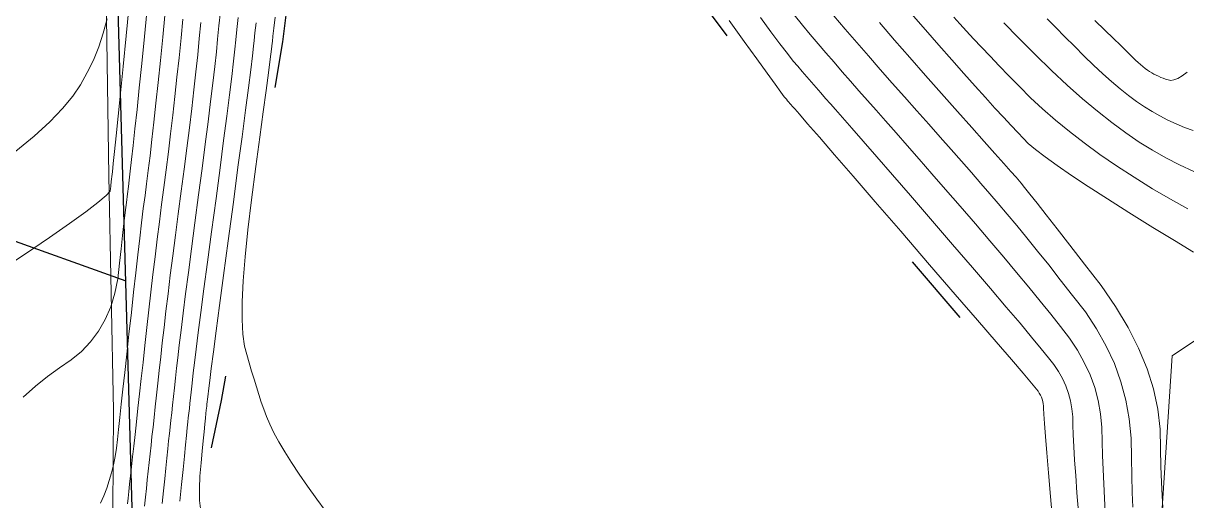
# Model space of a CAD drawing. Extents: x -19176 to -17597, y 5652440 to 5654285.
# Drawn here: x -18173.95 to -18158.04, y 5653012.75 to 5653019.28 of the extents above; entities that cross this region are included whole.
import ezdxf

# ---------------------------------------------------------------- set-up
doc = ezdxf.new("R2010")
doc.units = 0
doc.header["$LTSCALE"] = 5
doc.linetypes.add('foc-TOPO', pattern=[1, 0.2, -0.8])
doc.layers.add('C-TOPO-MAJR', color=7, linetype='Continuous', lineweight=15, true_color=0xd3aa5f)
doc.layers.add('C-TOPO-MINR', color=7, linetype='Continuous', lineweight=13, true_color=0xe9d5af)
for name, color, linetype in [('F-RW', 190, 'Continuous'), ('L-TITLEDB', 4, 'Continuous'), ('T-LOW-AREA', 48, 'foc-TOPO')]:
    doc.layers.add(name, color=color, linetype=linetype)
doc.layers.add('T-ELEVATION', color=48, linetype='Continuous', lineweight=18)

msp = doc.modelspace()

# ---------------------------------------------------------------- linework, layer by layer
at = {"layer": 'C-TOPO-MAJR', "flags": 128}
for points in [[(-18172.523, 5653012.711), (-18172.515, 5653012.788), (-18172.506, 5653012.877), (-18172.495, 5653012.978), (-18172.482, 5653013.09), (-18172.468, 5653013.214), (-18172.453, 5653013.351), (-18172.436, 5653013.499), (-18172.418, 5653013.659), (-18172.399, 5653013.831), (-18172.379, 5653014.015), (-18172.357, 5653014.211), (-18172.334, 5653014.42), (-18172.31, 5653014.64), (-18172.285, 5653014.873), (-18172.259, 5653015.118), (-18172.231, 5653015.361), (-18172.204, 5653015.604), (-18172.175, 5653015.845), (-18172.146, 5653016.085), (-18172.117, 5653016.324), (-18172.086, 5653016.562), (-18172.056, 5653016.798), (-18172.024, 5653017.034), (-18171.993, 5653017.274), (-18171.963, 5653017.518), (-18171.933, 5653017.766), (-18171.903, 5653018.019), (-18171.874, 5653018.277), (-18171.846, 5653018.539), (-18171.818, 5653018.805), (-18171.791, 5653019.075), (-18171.764, 5653019.334)], [(-18169.934, 5653012.774), (-18170.061, 5653012.951), (-18170.176, 5653013.117), (-18170.28, 5653013.273), (-18170.372, 5653013.42), (-18170.453, 5653013.556), (-18170.521, 5653013.682), (-18170.579, 5653013.799), (-18170.624, 5653013.905), (-18170.659, 5653014.002), (-18170.693, 5653014.101), (-18170.726, 5653014.202), (-18170.76, 5653014.306), (-18170.793, 5653014.413), (-18170.827, 5653014.523), (-18170.86, 5653014.635), (-18170.892, 5653014.749), (-18170.925, 5653014.866), (-18170.946, 5653015.026), (-18170.956, 5653015.227), (-18170.953, 5653015.47), (-18170.939, 5653015.756), (-18170.914, 5653016.083), (-18170.876, 5653016.452), (-18170.827, 5653016.864), (-18170.766, 5653017.317), (-18170.713, 5653017.718), (-18170.667, 5653018.065), (-18170.628, 5653018.358), (-18170.596, 5653018.599), (-18170.571, 5653018.787), (-18170.554, 5653018.921), (-18170.544, 5653019.002), (-18170.541, 5653019.029), (-18170.534, 5653019.098), (-18170.522, 5653019.208), (-18170.505, 5653019.358)], [(-18164.297, 5653019.313), (-18164.093, 5653019.029), (-18163.921, 5653018.789), (-18163.78, 5653018.593), (-18163.671, 5653018.442), (-18163.593, 5653018.335), (-18163.546, 5653018.273), (-18163.531, 5653018.255), (-18163.516, 5653018.237), (-18163.5, 5653018.218), (-18163.484, 5653018.2), (-18163.468, 5653018.181), (-18163.452, 5653018.163), (-18163.435, 5653018.144), (-18163.418, 5653018.125), (-18163.401, 5653018.106), (-18163.337, 5653018.032), (-18163.225, 5653017.903), (-18163.065, 5653017.719), (-18162.858, 5653017.48), (-18162.604, 5653017.186), (-18162.302, 5653016.838), (-18161.953, 5653016.434), (-18161.557, 5653015.975), (-18161.207, 5653015.571), (-18160.905, 5653015.22), (-18160.649, 5653014.924), (-18160.44, 5653014.681), (-18160.279, 5653014.493), (-18160.164, 5653014.358), (-18160.097, 5653014.278), (-18160.076, 5653014.251), (-18160.058, 5653014.224), (-18160.042, 5653014.196), (-18160.029, 5653014.168), (-18160.019, 5653014.139), (-18160.01, 5653014.109), (-18160.005, 5653014.078), (-18160.002, 5653014.047), (-18160.001, 5653014.016), (-18159.996, 5653013.936), (-18159.987, 5653013.807), (-18159.973, 5653013.631), (-18159.955, 5653013.406), (-18159.932, 5653013.133), (-18159.905, 5653012.811), (-18159.873, 5653012.442)], [(-18161.809, 5653019.41), (-18161.615, 5653019.186), (-18161.43, 5653018.975), (-18161.254, 5653018.776), (-18161.088, 5653018.589), (-18160.934, 5653018.417), (-18160.793, 5653018.26), (-18160.664, 5653018.118), (-18160.548, 5653017.992), (-18160.445, 5653017.88), (-18160.354, 5653017.783), (-18160.275, 5653017.702), (-18160.209, 5653017.635), (-18160.111, 5653017.551), (-18159.98, 5653017.45), (-18159.816, 5653017.332), (-18159.619, 5653017.197), (-18159.39, 5653017.045), (-18159.128, 5653016.876), (-18158.833, 5653016.69), (-18158.505, 5653016.486), (-18158.211, 5653016.306), (-18157.949, 5653016.15)], [(-18169.82, 5653012.619), (-18169.934, 5653012.774)]]:
    msp.add_lwpolyline(points, dxfattribs=at)
at = {"layer": 'C-TOPO-MINR', "flags": 128}
for points in [[(-18174.3, 5653015.873), (-18173.917, 5653016.127), (-18173.589, 5653016.35), (-18173.314, 5653016.54), (-18173.094, 5653016.699), (-18172.928, 5653016.826), (-18172.816, 5653016.921), (-18172.759, 5653016.984), (-18172.755, 5653017.016), (-18172.752, 5653017.045), (-18172.749, 5653017.072), (-18172.746, 5653017.096), (-18172.744, 5653017.119), (-18172.741, 5653017.139), (-18172.739, 5653017.156), (-18172.737, 5653017.171), (-18172.736, 5653017.184), (-18172.729, 5653017.248), (-18172.717, 5653017.361), (-18172.7, 5653017.526), (-18172.678, 5653017.74), (-18172.651, 5653018.005), (-18172.619, 5653018.321), (-18172.582, 5653018.687), (-18172.54, 5653019.103), (-18172.503, 5653019.476)], [(-18173.948, 5653014.166), (-18173.78, 5653014.316), (-18173.616, 5653014.451), (-18173.453, 5653014.57), (-18173.294, 5653014.675), (-18173.151, 5653014.793), (-18173.026, 5653014.924), (-18172.917, 5653015.069), (-18172.826, 5653015.228), (-18172.752, 5653015.4), (-18172.695, 5653015.586), (-18172.654, 5653015.785), (-18172.631, 5653015.998), (-18172.61, 5653016.195), (-18172.59, 5653016.376), (-18172.571, 5653016.542), (-18172.554, 5653016.692), (-18172.538, 5653016.826), (-18172.523, 5653016.944), (-18172.51, 5653017.047), (-18172.498, 5653017.134), (-18172.484, 5653017.256), (-18172.466, 5653017.413), (-18172.444, 5653017.606), (-18172.42, 5653017.833), (-18172.392, 5653018.096), (-18172.362, 5653018.393), (-18172.328, 5653018.726), (-18172.291, 5653019.094), (-18172.257, 5653019.429)], [(-18172.047, 5653012.712), (-18172.03, 5653012.887), (-18172.014, 5653013.049), (-18171.999, 5653013.198), (-18171.985, 5653013.335), (-18171.972, 5653013.46), (-18171.96, 5653013.571), (-18171.949, 5653013.671), (-18171.939, 5653013.757), (-18171.929, 5653013.851), (-18171.917, 5653013.952), (-18171.905, 5653014.059), (-18171.893, 5653014.174), (-18171.879, 5653014.296), (-18171.865, 5653014.426), (-18171.851, 5653014.562), (-18171.835, 5653014.705), (-18171.815, 5653014.878), (-18171.791, 5653015.082), (-18171.762, 5653015.315), (-18171.728, 5653015.579), (-18171.69, 5653015.872), (-18171.648, 5653016.196), (-18171.601, 5653016.55), (-18171.55, 5653016.933), (-18171.502, 5653017.291), (-18171.459, 5653017.622), (-18171.421, 5653017.927), (-18171.386, 5653018.205), (-18171.356, 5653018.458), (-18171.33, 5653018.684), (-18171.308, 5653018.884), (-18171.291, 5653019.057), (-18171.272, 5653019.24), (-18171.252, 5653019.432)], [(-18174.049, 5653017.528), (-18173.799, 5653017.734), (-18173.586, 5653017.928), (-18173.409, 5653018.11), (-18173.269, 5653018.279), (-18173.166, 5653018.436), (-18173.072, 5653018.601), (-18172.989, 5653018.773), (-18172.916, 5653018.954), (-18172.853, 5653019.142), (-18172.8, 5653019.338)], [(-18172.891, 5653012.72), (-18172.847, 5653012.82), (-18172.807, 5653012.923), (-18172.771, 5653013.028), (-18172.74, 5653013.135), (-18172.713, 5653013.244), (-18172.691, 5653013.356), (-18172.673, 5653013.47), (-18172.66, 5653013.587), (-18172.645, 5653013.726), (-18172.627, 5653013.887), (-18172.607, 5653014.07), (-18172.584, 5653014.276), (-18172.559, 5653014.505), (-18172.532, 5653014.755), (-18172.502, 5653015.029), (-18172.47, 5653015.324), (-18172.44, 5653015.603), (-18172.41, 5653015.865), (-18172.382, 5653016.11), (-18172.355, 5653016.338), (-18172.33, 5653016.55), (-18172.306, 5653016.745), (-18172.283, 5653016.923), (-18172.261, 5653017.084), (-18172.238, 5653017.265), (-18172.214, 5653017.466), (-18172.188, 5653017.686), (-18172.162, 5653017.926), (-18172.133, 5653018.186), (-18172.104, 5653018.466), (-18172.073, 5653018.765), (-18172.041, 5653019.085), (-18172.01, 5653019.381)], [(-18172.288, 5653012.679), (-18172.276, 5653012.799), (-18172.264, 5653012.919), (-18172.252, 5653013.038), (-18172.24, 5653013.157), (-18172.227, 5653013.275), (-18172.214, 5653013.393), (-18172.201, 5653013.511), (-18172.188, 5653013.628), (-18172.173, 5653013.755), (-18172.158, 5653013.891), (-18172.142, 5653014.037), (-18172.125, 5653014.193), (-18172.107, 5653014.358), (-18172.088, 5653014.533), (-18172.068, 5653014.717), (-18172.047, 5653014.911), (-18172.023, 5653015.12), (-18171.997, 5653015.343), (-18171.968, 5653015.58), (-18171.937, 5653015.832), (-18171.903, 5653016.098), (-18171.867, 5653016.379), (-18171.828, 5653016.674), (-18171.787, 5653016.984), (-18171.748, 5653017.282), (-18171.711, 5653017.57), (-18171.677, 5653017.847), (-18171.645, 5653018.112), (-18171.615, 5653018.367), (-18171.588, 5653018.611), (-18171.563, 5653018.844), (-18171.541, 5653019.066), (-18171.518, 5653019.287)], [(-18171.805, 5653012.745), (-18171.783, 5653012.975), (-18171.763, 5653013.179), (-18171.745, 5653013.359), (-18171.73, 5653013.514), (-18171.716, 5653013.644), (-18171.706, 5653013.75), (-18171.697, 5653013.831), (-18171.691, 5653013.886), (-18171.684, 5653013.947), (-18171.677, 5653014.012), (-18171.669, 5653014.082), (-18171.661, 5653014.156), (-18171.652, 5653014.235), (-18171.643, 5653014.318), (-18171.633, 5653014.406), (-18171.623, 5653014.499), (-18171.607, 5653014.637), (-18171.584, 5653014.821), (-18171.555, 5653015.05), (-18171.519, 5653015.326), (-18171.477, 5653015.646), (-18171.429, 5653016.013), (-18171.374, 5653016.425), (-18171.312, 5653016.883), (-18171.257, 5653017.299), (-18171.208, 5653017.674), (-18171.165, 5653018.007), (-18171.128, 5653018.298), (-18171.097, 5653018.548), (-18171.072, 5653018.756), (-18171.054, 5653018.923), (-18171.041, 5653019.048), (-18171.026, 5653019.192), (-18171.009, 5653019.357)], [(-18171.522, 5653012.608), (-18171.536, 5653012.757), (-18171.54, 5653012.917), (-18171.534, 5653013.087), (-18171.516, 5653013.268), (-18171.5, 5653013.43), (-18171.487, 5653013.572), (-18171.475, 5653013.695), (-18171.464, 5653013.798), (-18171.456, 5653013.881), (-18171.45, 5653013.946), (-18171.445, 5653013.99), (-18171.442, 5653014.016), (-18171.439, 5653014.043), (-18171.436, 5653014.073), (-18171.432, 5653014.104), (-18171.428, 5653014.138), (-18171.425, 5653014.173), (-18171.42, 5653014.211), (-18171.416, 5653014.251), (-18171.412, 5653014.292), (-18171.399, 5653014.395), (-18171.378, 5653014.56), (-18171.348, 5653014.786), (-18171.31, 5653015.072), (-18171.264, 5653015.421), (-18171.209, 5653015.83), (-18171.146, 5653016.301), (-18171.075, 5653016.833), (-18171.012, 5653017.308), (-18170.956, 5653017.726), (-18170.909, 5653018.087), (-18170.87, 5653018.392), (-18170.838, 5653018.639), (-18170.814, 5653018.829), (-18170.799, 5653018.962), (-18170.791, 5653019.039), (-18170.78, 5653019.145), (-18170.765, 5653019.282)], [(-18163.87, 5653019.353), (-18163.726, 5653019.159), (-18163.604, 5653018.995), (-18163.502, 5653018.862), (-18163.421, 5653018.76), (-18163.361, 5653018.689), (-18163.299, 5653018.617), (-18163.237, 5653018.545), (-18163.174, 5653018.472), (-18163.11, 5653018.398), (-18163.045, 5653018.324), (-18162.979, 5653018.249), (-18162.913, 5653018.173), (-18162.845, 5653018.097), (-18162.748, 5653017.987), (-18162.621, 5653017.842), (-18162.465, 5653017.663), (-18162.28, 5653017.45), (-18162.065, 5653017.203), (-18161.821, 5653016.921), (-18161.547, 5653016.605), (-18161.244, 5653016.255), (-18160.97, 5653015.937), (-18160.725, 5653015.651), (-18160.509, 5653015.397), (-18160.321, 5653015.176), (-18160.163, 5653014.986), (-18160.033, 5653014.829), (-18159.932, 5653014.704), (-18159.86, 5653014.612), (-18159.797, 5653014.517), (-18159.743, 5653014.42), (-18159.697, 5653014.32), (-18159.66, 5653014.219), (-18159.632, 5653014.115), (-18159.612, 5653014.008), (-18159.602, 5653013.9), (-18159.6, 5653013.789), (-18159.595, 5653013.654), (-18159.587, 5653013.493), (-18159.576, 5653013.308), (-18159.561, 5653013.097), (-18159.544, 5653012.862), (-18159.523, 5653012.601)], [(-18163.411, 5653019.389), (-18163.295, 5653019.248), (-18163.19, 5653019.123), (-18163.083, 5653018.997), (-18162.975, 5653018.871), (-18162.864, 5653018.743), (-18162.752, 5653018.614), (-18162.639, 5653018.484), (-18162.524, 5653018.353), (-18162.407, 5653018.221), (-18162.288, 5653018.088), (-18162.159, 5653017.942), (-18162.017, 5653017.781), (-18161.865, 5653017.608), (-18161.701, 5653017.42), (-18161.526, 5653017.219), (-18161.339, 5653017.004), (-18161.141, 5653016.776), (-18160.932, 5653016.534), (-18160.733, 5653016.302), (-18160.545, 5653016.081), (-18160.368, 5653015.87), (-18160.202, 5653015.67), (-18160.046, 5653015.48), (-18159.902, 5653015.3), (-18159.768, 5653015.131), (-18159.644, 5653014.972), (-18159.536, 5653014.81), (-18159.443, 5653014.643), (-18159.365, 5653014.473), (-18159.301, 5653014.298), (-18159.253, 5653014.12), (-18159.22, 5653013.939), (-18159.202, 5653013.753), (-18159.199, 5653013.563), (-18159.194, 5653013.372), (-18159.187, 5653013.179), (-18159.178, 5653012.985), (-18159.168, 5653012.789), (-18159.156, 5653012.591)], [(-18162.867, 5653019.378), (-18162.712, 5653019.197), (-18162.554, 5653019.015), (-18162.395, 5653018.831), (-18162.233, 5653018.645), (-18162.068, 5653018.458), (-18161.901, 5653018.27), (-18161.732, 5653018.08), (-18161.569, 5653017.897), (-18161.414, 5653017.721), (-18161.264, 5653017.552), (-18161.122, 5653017.39), (-18160.986, 5653017.235), (-18160.857, 5653017.088), (-18160.735, 5653016.947), (-18160.619, 5653016.813), (-18160.496, 5653016.668), (-18160.366, 5653016.511), (-18160.228, 5653016.343), (-18160.083, 5653016.164), (-18159.93, 5653015.973), (-18159.771, 5653015.771), (-18159.603, 5653015.558), (-18159.429, 5653015.333), (-18159.275, 5653015.102), (-18159.143, 5653014.866), (-18159.032, 5653014.625), (-18158.943, 5653014.378), (-18158.875, 5653014.126), (-18158.828, 5653013.869), (-18158.802, 5653013.606), (-18158.797, 5653013.337), (-18158.792, 5653013.09), (-18158.787, 5653012.865), (-18158.781, 5653012.662)], [(-18162.245, 5653019.286), (-18162.037, 5653019.047), (-18161.826, 5653018.806), (-18161.612, 5653018.563), (-18161.395, 5653018.318), (-18161.176, 5653018.071), (-18160.98, 5653017.852), (-18160.81, 5653017.66), (-18160.664, 5653017.496), (-18160.543, 5653017.36), (-18160.447, 5653017.252), (-18160.375, 5653017.171), (-18160.329, 5653017.118), (-18160.307, 5653017.092), (-18160.259, 5653017.034), (-18160.186, 5653016.942), (-18160.088, 5653016.817), (-18159.964, 5653016.658), (-18159.814, 5653016.467), (-18159.639, 5653016.242), (-18159.439, 5653015.984), (-18159.213, 5653015.693), (-18159.015, 5653015.405), (-18158.844, 5653015.119), (-18158.701, 5653014.836), (-18158.586, 5653014.556), (-18158.498, 5653014.279), (-18158.439, 5653014.004), (-18158.406, 5653013.732), (-18158.402, 5653013.463), (-18158.396, 5653013.221), (-18158.389, 5653013.007), (-18158.38, 5653012.82), (-18158.37, 5653012.66)], [(-18161.226, 5653019.36), (-18161.145, 5653019.269), (-18161.055, 5653019.17), (-18160.956, 5653019.063), (-18160.849, 5653018.949), (-18160.732, 5653018.827), (-18160.607, 5653018.696), (-18160.473, 5653018.558), (-18160.33, 5653018.413), (-18160.178, 5653018.259), (-18160.014, 5653018.105), (-18159.837, 5653017.95), (-18159.647, 5653017.795), (-18159.445, 5653017.64), (-18159.23, 5653017.484), (-18159.002, 5653017.328), (-18158.762, 5653017.171), (-18158.509, 5653017.014), (-18158.265, 5653016.871), (-18158.029, 5653016.742)], [(-18160.541, 5653019.282), (-18160.341, 5653019.079), (-18160.113, 5653018.848), (-18159.891, 5653018.632), (-18159.676, 5653018.431), (-18159.466, 5653018.245), (-18159.263, 5653018.074), (-18159.066, 5653017.919), (-18158.876, 5653017.778), (-18158.691, 5653017.652), (-18158.513, 5653017.542), (-18158.33, 5653017.438), (-18158.141, 5653017.342), (-18157.948, 5653017.252)], [(-18159.952, 5653019.335), (-18159.831, 5653019.216), (-18159.707, 5653019.091), (-18159.578, 5653018.962), (-18159.446, 5653018.828), (-18159.317, 5653018.702), (-18159.192, 5653018.586), (-18159.071, 5653018.478), (-18158.953, 5653018.379), (-18158.838, 5653018.288), (-18158.728, 5653018.207), (-18158.621, 5653018.134), (-18158.517, 5653018.069), (-18158.411, 5653018.009), (-18158.301, 5653017.953), (-18158.189, 5653017.901), (-18158.073, 5653017.854), (-18157.955, 5653017.81)], [(-18159.298, 5653019.312), (-18159.162, 5653019.181), (-18159.046, 5653019.069), (-18158.949, 5653018.975), (-18158.872, 5653018.901), (-18158.816, 5653018.845), (-18158.779, 5653018.808), (-18158.743, 5653018.773), (-18158.709, 5653018.74), (-18158.675, 5653018.711), (-18158.642, 5653018.683), (-18158.611, 5653018.658), (-18158.58, 5653018.635), (-18158.55, 5653018.615), (-18158.521, 5653018.597), (-18158.492, 5653018.581), (-18158.462, 5653018.565), (-18158.43, 5653018.551), (-18158.398, 5653018.537), (-18158.365, 5653018.525), (-18158.332, 5653018.514), (-18158.297, 5653018.504), (-18158.262, 5653018.496), (-18158.218, 5653018.502), (-18158.166, 5653018.523), (-18158.107, 5653018.558), (-18158.039, 5653018.608)]]:
    msp.add_lwpolyline(points, dxfattribs=at)
at = {"layer": 'F-RW'}
msp.add_line((-18242.664, 5653040.867), (-18172.546, 5653015.757), dxfattribs=at)
at = {"layer": 'L-TITLEDB', "flags": 128}
msp.add_lwpolyline([(-18172.44, 5653012.002), (-18173.746, 5653058.576)], dxfattribs=at)
at = {"layer": 'T-ELEVATION', "flags": 128}
for points in [[(-18179.38, 5653011.54), (-18175.04, 5653011.701), (-18173.392, 5653012.035), (-18172.722, 5653012.62), (-18172.714, 5653013.985), (-18172.777, 5653017.193), (-18172.831, 5653020.897), (-18172.712, 5653024.067), (-18172.608, 5653026.261), (-18170.991, 5653027.786), (-18169.088, 5653029.469), (-18166.162, 5653029.076)], [(-18154.149, 5653020.827), (-18155.395, 5653020.07), (-18155.728, 5653016.375), (-18157.221, 5653015.416), (-18158.242, 5653014.733), (-18158.423, 5653011.954), (-18158.467, 5653009.071), (-18159.239, 5653007.618), (-18161.162, 5653007.135), (-18164.423, 5653007.37), (-18166.797, 5653008.383), (-18168.82, 5653009.797), (-18169.895, 5653010.061), (-18171.807, 5653008.856), (-18174.845, 5653005.744), (-18178.171, 5653003.606)]]:
    msp.add_lwpolyline(points, dxfattribs=at)
at = {"layer": 'T-LOW-AREA', "flags": 128}
msp.add_lwpolyline([(-18178.702, 5653007.551), (-18174.102, 5653009.882), (-18171.806, 5653011.465), (-18171.237, 5653014.122), (-18170.398, 5653019.024), (-18170.013, 5653022.051), (-18168.077, 5653022.71), (-18165.891, 5653021.196), (-18163.588, 5653018.109), (-18160.163, 5653014.106), (-18159.84, 5653010.421), (-18160.209, 5653009.143), (-18161.099, 5653008.948), (-18165.108, 5653010.441), (-18168.884, 5653012.339), (-18171.14, 5653010.908), (-18173.597, 5653008.874), (-18178.107, 5653006.207)], dxfattribs=at)

doc.saveas('drawing.dxf')
